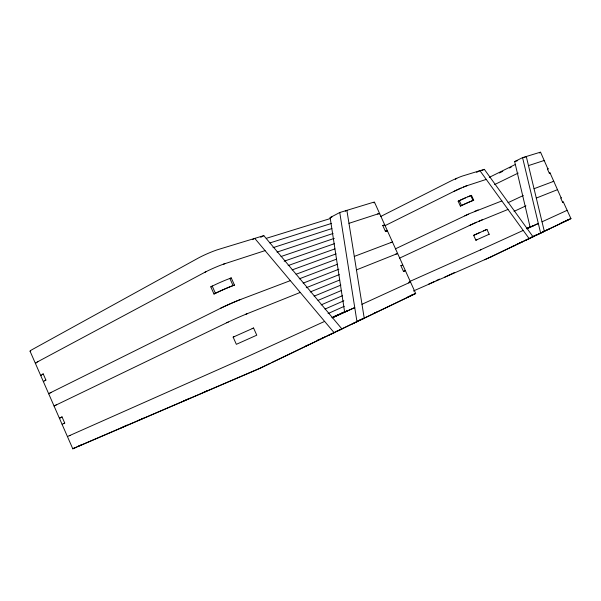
<?xml version="1.0" encoding="UTF-8"?>
<svg xmlns="http://www.w3.org/2000/svg" width="601" height="601" viewBox="0 0 601 601"><rect width="100%" height="100%" fill="white"/><g stroke="black" fill="none" stroke-linecap="round" stroke-linejoin="round"><path stroke-width="0.9" d="M547.932 169.016L540.577 152.226M549.487 173.351L550.058 172.945L549.291 173.156L547.391 168.994L548.157 168.798M553.799 181.299L534.049 188.706M455.468 179.271L456.783 178.279M30.05 351.187L72.789 448.797L75.516 447.399M550.058 172.945L561.184 197.992M549.539 173.276L549.291 173.156M374.491 202.199L415.682 293.491L259.624 368.496L72.789 448.797M561.447 197.849L560.718 198.135L562.626 202.304L563.347 202.004L570.95 218.629L484.737 259.737M62.166 424.276L64.735 423.074L62.046 416.921L59.401 418.228L59.905 418.056M563.347 202.004L562.724 202.304M557.39 189.706L536.302 198.075M396.998 253.915L397.629 253.487L356.461 269.902M402.542 265.064L400.89 265.657L403.481 271.412L404.586 270.938M252.435 239.649L254.771 238.387L334.201 332.766L329.002 335.02M260.729 237.305L263.824 235.63L341.977 329.025L336.8 331.264M37.232 362.057A17.016 1.164 -23 0 1 37.848 361.674L204.423 272.516A17.196 1.48 -23.6 0 1 205.918 271.757M332.21 317.786L344.636 312.099L330.137 217.57L339.76 212.514L372.425 202.575A12.245 1.014 -24.4 0 1 373.972 202.875M345.29 211.184L346.882 210.35L364.244 318.312L359.158 320.513M67.552 436.491L247.597 356.566L324.63 321.392M405.112 270.758L403.481 271.412M210.793 286.85L212.236 286.121A15.731 1.119 -23.7 0 1 229.882 278.451L231.272 277.947L234.458 285.092A16.062 1.022 -23.8 0 0 213.986 294.024L210.793 286.85A17.204 1.217 -23.7 0 1 212.296 286.106M380.756 216.458L449.33 181.765A10.758 0.744 -24.7 0 1 462.672 175.965L484.338 169.339L533.095 236.854L528.91 238.695L539.48 233.616M213.986 294.024L215.428 293.296A15.731 0.999 -23.8 0 1 233.068 285.603L234.458 285.092M476.601 172.359L479.936 170.684L529.226 238.717L525.011 240.565M481.844 170.586L484.338 169.339M60.145 417.845L62.046 416.921M384.933 225.713L453.747 191.486A11.772 0.691 -24.6 0 1 461.117 188.083M526.882 228.658L530.112 227.178L514.659 161.571L522.569 157.635L539.781 152.369A9.12 0.526 -24.9 0 1 540.547 152.323M49.853 393.099A14.83 0.563 -23.5 0 1 51.28 392.34L220.364 308.381A16.069 0.774 -23.9 0 1 240.828 299.388L290.328 280.637M523.922 157.672L526.281 156.5L544.348 231.445L540.224 233.256L569.515 219.23M489.267 177.363L515.282 164.494M499.408 172.983L502.767 171.315M509.498 167.995L511.181 167.161M494.608 184.575L518.175 173.08M228.275 322.031A17.219 0.563 -24 0 0 226.757 322.745L54.052 406.013L54.578 405.893M458.165 201.215L459.329 200.659A10.765 0.518 -24.6 0 1 470.801 195.618L471.492 195.37L473.693 200.223A10.991 0.473 -24.5 0 0 460.374 206.083L458.165 201.215A11.78 0.571 -24.6 0 1 465.542 197.827M562.799 202.259L562.626 202.304M413.375 291.004L491.385 256.732L528.129 239.07M207.067 390.778L203.686 392.385L259.377 368.503L270.24 363.274M271.915 362.471L308.689 344.786L305.24 346.274M309.5 344.396L325.036 336.928L321.618 338.401M325.832 336.545L351.037 324.42M415.682 293.491L351.87 324.014L356.986 321.798L339.76 212.514M460.374 206.083L461.538 205.527A10.765 0.466 -24.5 0 1 473.01 200.479L473.693 200.223M183.598 401.062L186.107 399.86M187.782 399.064L189.458 398.268M444.68 277.189L454.656 272.433M395.383 248.859L469.742 213.543L501.85 200.929M428.453 284.303L434.373 281.486M436.063 280.682L439.451 279.067M121.109 427.904L126.984 425.125M138.238 420.55L139.905 419.761M141.581 418.965L143.248 418.176M464.798 215.827L468.457 214.121M508.01 202.702L523.268 195.52M80.962 444.98L77.574 446.573L202.845 392.791M399.567 258.13L475.466 222.723L508.01 209.433M469.223 225.578L476.623 222.212M233.15 337.123L253.577 328.018L256.77 335.185L236.351 344.32L233.15 337.123L234.675 336.425M514.028 211.372L525.928 205.865M63.916 423.457L64.735 423.074M566.435 210.643L567.149 210.312L542.027 221.814M361.99 304.286L409.304 282.62M408.672 282.913L410.258 282.154M489.161 234.255L475.864 240.205L473.656 235.329L486.945 229.387L489.161 234.255L488.35 234.608M473.656 235.329L479.831 232.527M331.947 317.681L344.711 311.844M345.447 311.731L347.874 310.619M531.607 226.494L533.102 225.811M332.548 317.764L354.748 307.599L344.636 312.099M523.216 230.423L480.297 249.971M527.152 228.62L538.331 223.504L530.112 227.178M475.864 240.205L477.044 239.671M72.901 448.707L76.733 446.971M328.056 313.572L344.275 306.3M526.356 228.56L530.593 226.667M526.408 228.793L533.14 225.788M409.183 281.719L481.476 249.445M333.164 316.945L339.107 314.3M340.805 313.542L345.049 311.649M333.307 317.05L347.881 310.559M69.303 435.748L70.129 435.379M483.362 230.957L486.945 229.387M325.013 309.064L343.847 300.778M561.056 222.963L567.93 219.943M565.639 220.89L570.95 218.629M542.463 231.903L549.254 228.921M531.772 236.899L536.918 234.638M538.631 233.879L542.057 232.377M536.513 235.044L540.66 233.218L522.569 157.635M517.108 244.119L523.043 241.512M512.42 246.515L514.989 245.388M566.51 210.583L566.593 210.553M478.929 221.198L482.528 219.658M407.771 296.939L412.038 295.076M374.115 313.196L376.669 312.092M357.58 321.032L362.734 318.793M317.351 340.249L319.912 339.137M321.107 304.91L342.57 295.654M252.157 328.634L253.577 328.018M411.475 295.189L415.404 293.558M474.595 211.394L478.111 209.937M318.049 300.372L341.3 290.546M314.128 296.18L340.902 285.092M310.191 291.973L339.648 280.013M245.771 314.285A17.219 0.563 -24 0 1 247.199 313.699L300.252 292.432M400.89 265.657L401.378 265.462M306.247 287.729L339.272 274.604M491.385 256.732L492.264 256.379M303.167 283.131L338.904 269.218M299.208 278.856L337.672 264.2M354.29 256.417L390.522 242.691A13.417 0.526 -24.3 0 1 391.176 242.458M296.113 274.229L336.447 259.189M292.131 269.909L336.109 253.877M288.149 265.567L334.9 248.897M284.153 261.202L334.577 243.63M553.1 181.479L553.626 181.344M281.028 256.514L334.269 238.387M277.016 252.112L333.082 233.466M223.452 264.192A17.196 1.48 -23.6 0 1 224.917 263.674L265.064 250.617M348.971 223.332L377.593 214.024A13.402 0.947 -24.4 0 1 378.262 213.828M463.431 187.091A11.772 0.691 -24.6 0 1 467.075 185.664L486.254 179.406M528.474 165.613L543.582 160.677A9.977 0.488 -24.8 0 1 544.145 160.61M272.997 247.687L331.895 228.56M269.857 242.954L331.617 223.384M266.281 238.342L330.49 218.494M514.659 161.571L517.664 160.64M330.137 217.57L331.932 217.021M263.824 235.63L218.561 249.407A15.716 1.6 -23.5 0 0 198.052 258.197L32.484 349.421A13.553 1.089 -22.8 0 0 30.651 351.254M470.801 195.618L473.01 200.479M459.329 200.659L461.538 205.527M383.423 225.277A13.41 0.781 -24.3 0 0 382.762 225.48L385.346 231.212A12.26 0.639 -24.3 0 1 386.751 231.212M229.882 278.451L233.068 285.603M212.236 286.121L215.428 293.296M42.423 374.37A14.822 0.834 -23.2 0 1 43.219 373.935L45.901 380.065A13.568 0.684 -23.3 0 0 43.542 381.65M204.423 272.516A15.724 1.36 -23.6 0 1 224.917 263.674M390.522 242.691A12.26 0.481 -24.3 0 1 392.273 242.308M382.762 225.48A12.253 0.714 -24.3 0 1 384.197 225.54M384.407 225.135A13.41 0.781 -24.3 0 1 384.392 225.247M386.834 230.807A13.41 0.699 -24.3 0 1 386.751 231.115M385.346 231.212A13.41 0.699 -24.3 0 1 386.503 230.867M377.593 214.024A12.253 0.864 -24.4 0 1 379.464 213.911M395.706 254.17A15.438 0.413 -24.3 0 1 396.202 253.99M378.773 213.723A13.402 0.947 -24.4 0 1 379.111 213.693M226.757 322.745A15.746 0.518 -24 0 1 247.199 313.699M220.364 308.381A15.739 0.759 -23.9 0 1 240.828 299.388M48.869 393.82A13.575 0.518 -23.5 0 1 51.28 392.34M55.848 405.029A14.837 0.383 -23.7 0 1 56.659 404.631M41.274 375.512A13.568 0.759 -23.2 0 1 43.219 373.935M41.146 375.34A14.822 0.834 -23.2 0 1 41.168 375.227M43.813 381.432A14.822 0.744 -23.3 0 1 43.843 381.327M45.105 380.501A14.822 0.744 -23.3 0 1 45.901 380.065M229.822 278.488A17.204 1.217 -23.7 0 1 231.272 277.947M35.962 363.38A13.56 0.924 -23 0 1 37.848 361.674M453.747 191.486A10.758 0.631 -24.6 0 1 467.075 185.664M547.887 168.873A9.977 0.406 -24.7 0 1 547.857 168.994M547.391 168.994A9.977 0.406 -24.7 0 1 547.699 168.904M540.044 152.707A9.12 0.526 -24.9 0 1 539.578 152.992M543.582 160.677A9.12 0.451 -24.8 0 1 544.145 160.745M467.856 196.827A11.78 0.571 -24.6 0 1 471.492 195.37"/></g></svg>
